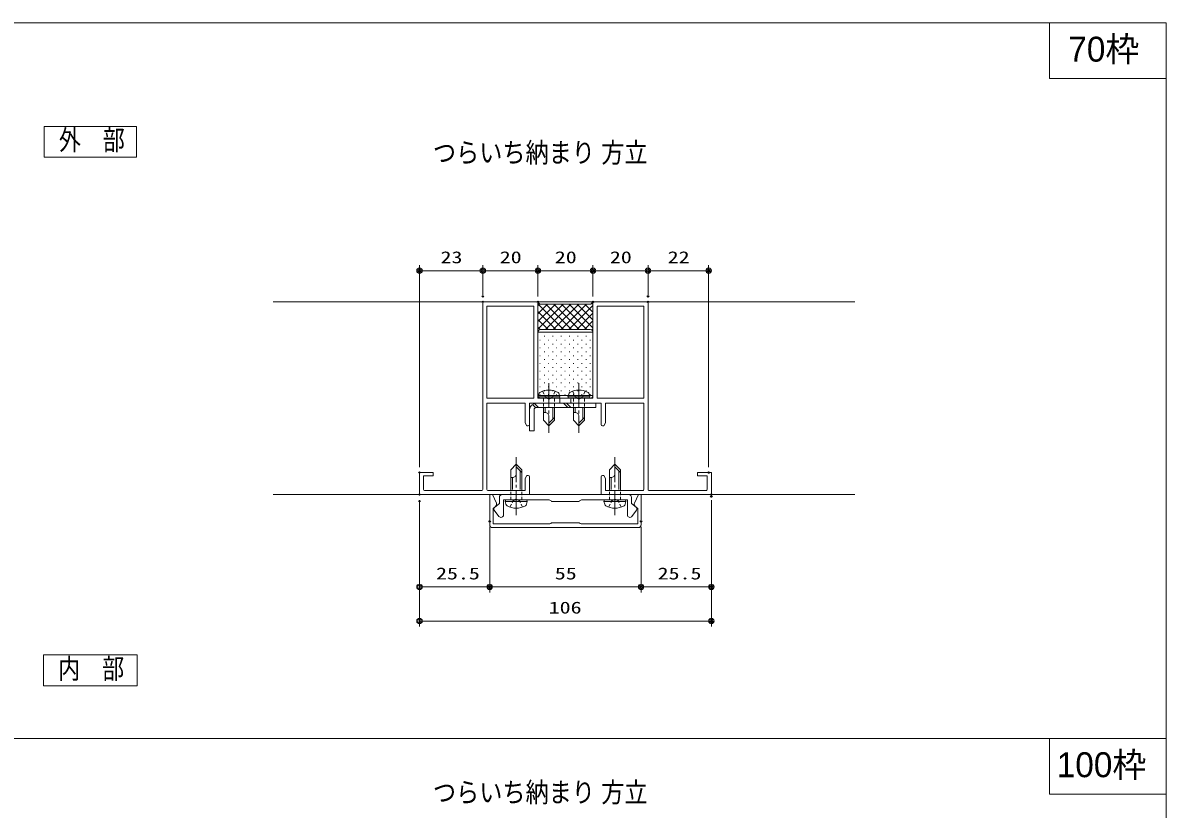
# Model space of a CAD drawing. Units: millimetres on the paper. Extents: x -395 to 395, y -281 to 281.
# Drawn here: x -20 to 395.3, y -4.7 to 281 of the extents above; entities that cross this region are included whole.
import ezdxf
from ezdxf.enums import TextEntityAlignment as Align

# ---------------------------------------------------------------- set-up
doc = ezdxf.new("R2010")
doc.units = ezdxf.units.MM
doc.header["$PDMODE"] = 32
doc.header["$PDSIZE"] = 0.5
doc.linetypes.add('CHAIN2', pattern=[12, 9, -1, 1, -1])
doc.linetypes.add('DASHED1', pattern=[1.8, 1.2, -0.6])
for name, color, linetype, lineweight in [('0-0_USERZ', 3, 'Continuous', 9), ('0-1_F-1', 7, 'Continuous', 9), ('0-2__0-0_', 7, 'Continuous', 9), ('0-7_0', 7, 'Continuous', 9), ('0-9_USER1', 4, 'Continuous', 9), ('0-A_PARTS3', 134, 'Continuous', 9), ('0-B_SYMBOLS2', 134, 'Continuous', 9), ('0-C_PARTS2', 134, 'Continuous', 9), ('0-D_補助線', 134, 'Continuous', 9), ('0-E_SUNPOU', 3, 'Continuous', 9)]:
    doc.layers.add(name, color=color, linetype=linetype, lineweight=lineweight)
doc.layers.add('0-5_NOTE', color=7, linetype='Continuous')
doc.layers.add('0-8_Defpoints', color=7, linetype='Continuous')
doc.styles.add('HG丸ｺﾞｼｯｸM-PRO', font='')
doc.styles.add('ＭＳ ゴシック', font='')
doc.styles.get('HG丸ｺﾞｼｯｸM-PRO').set_extended_font_data('HG丸ｺﾞｼｯｸM-PRO')
doc.styles.get('ＭＳ ゴシック').set_extended_font_data('MS Gothic')

# ---------------------------------------------------------------- blocks, each defined once
blk = doc.blocks.new('図枠')
at = {"layer": '0-1_F-1'}
blk.add_lwpolyline([(790.6, 0), (0, 0), (0, 562), (790.6, 562)], close=True, dxfattribs=at)
blk = doc.blocks.new('GAIBU_W')
at = {"layer": '0-9_USER1'}
blk.add_lwpolyline([(-16.8, -5.6), (16.8, -5.6), (16.8, 5.6), (-16.8, 5.6)], close=True, dxfattribs=at)
at = {"layer": '0-9_USER1', "style": 'ＭＳ ゴシック', "width": 0.8}
blk.add_text('外\u3000部', height=7.309, dxfattribs=at).set_placement((-11.4, -5.206), align=Align.BOTTOM_LEFT)
blk = doc.blocks.new('NAIBU_W')
at = {"layer": '0-9_USER1'}
blk.add_lwpolyline([(-17.028, -5.6), (17.028, -5.6), (17.028, 5.6), (-17.028, 5.6)], close=True, dxfattribs=at)
at = {"layer": '0-9_USER1', "style": 'ＭＳ ゴシック', "width": 0.8}
blk.add_text('内\u3000部', height=7.309, dxfattribs=at).set_placement((-11.628, -5.206), align=Align.BOTTOM_LEFT)
blk = doc.blocks.new('TWAKU_W')
at = {"layer": '0-0_USERZ', "color": 7}
blk.add_line((42.004, 33.2), (42.004, 26.2), dxfattribs=at)
at = {"layer": '0-7_0'}
for p, q in [((25, 1.8), (25, 70)), ((25, 70), (45.004, 70)), ((26.5, 35), (26.5, 68.5)), ((26.5, 68.5), (43.504, 68.5)), ((43.504, 68.5), (43.504, 35)), ((45.004, 70), (45.004, 35)), ((43.504, 35), (26.5, 35)), ((45.004, 35), (52.704, 35)), ((53.004, 34.7), (53.004, 33.5)), ((40.404, 33.2), (26.5, 33.2)), ((26.5, 33.2), (26.5, 1.8)), ((52.704, 33.2), (42.004, 33.2)), ((42.004, 33.2), (42.004, 25.5)), ((7, 8), (2, 8)), ((3.5, 6.8), (3.5, 1.8)), ((7, 6.8), (3.5, 6.8)), ((7, 6.8), (7, 8)), ((42.004, 6.5), (42.004, 0)), ((3.8, 1.5), (24.7, 1.5)), ((26.8, 1.5), (40.404, 1.5))]:
    blk.add_line(p, q, dxfattribs=at)
for points in [[(41.504, 25), (41.034, 25), (40.404, 26.091), (40.404, 33.2)], [(42.004, 0), (2, 0), (2, 8)], [(40.404, 1.5), (40.404, 5.909), (41.034, 7), (41.504, 7)]]:
    blk.add_lwpolyline(points, dxfattribs=at)
for centre, radius, start, end in [((52.704, 34.7), 0.3, 360, 90), ((52.704, 33.5), 0.3, 270, 0), ((41.504, 25.5), 0.5, 270, 0), ((41.504, 6.5), 0.5, 0, 90), ((3.8, 1.8), 0.3, 180, 270), ((24.7, 1.8), 0.3, 270, 0), ((26.8, 1.8), 0.3, 180, 270)]:
    blk.add_arc(centre, radius, start, end, dxfattribs=at)
blk = doc.blocks.new('DOT1')
at = {"layer": '0-7_0'}
blk.add_line((0, 0), (-1, 0), dxfattribs=at)
for radius in [0.5, 0.325]:
    blk.add_circle((0, 0), radius, dxfattribs=at)
blk = doc.blocks.new('U114')
at = {"layer": '0-B_SYMBOLS2'}
for p, q in [((-20, -11), (-20, 0)), ((-10.662, -10), (-20, -0.662)), ((-20, -1.46), (-19.27, -0.73)), ((-20, -4.288), (-16.462, -0.75)), ((-20, -7.117), (-13.633, -0.75)), ((-20, -9.945), (-10.805, -0.75)), ((-13.49, -10), (-20, -3.49)), ((-17.226, -10), (-7.976, -0.75)), ((-7.833, -10), (-17.083, -0.75)), ((-14.398, -10), (-5.148, -0.75)), ((-5.005, -10), (-14.255, -0.75)), ((-11.569, -10), (-2.319, -0.75)), ((-2.176, -10), (-11.426, -0.75)), ((-8.741, -10), (0, -1.259)), ((0, -9.348), (-8.598, -0.75)), ((-5.913, -10), (0, -4.087)), ((0, -6.519), (-5.769, -0.75)), ((0, -3.691), (-2.941, -0.75)), ((0, -0.863), (-0.431, -0.431)), ((-16.318, -10), (-20, -6.318)), ((-3.084, -10), (0, -6.916)), ((-19.134, -10.013), (-20, -9.147)), ((-20, -34), (-20, -11)), ((-19.325, -11.035), (-19.125, -11.035)), ((-1, -10), (-19, -10)), ((-19, -10), (-1, -10)), ((-17.71, -12.45), (-17.51, -12.45)), ((-16.295, -11.035), (-16.095, -11.035)), ((-14.68, -12.45), (-14.48, -12.45)), ((-13.265, -11.035), (-13.065, -11.035)), ((-11.65, -12.45), (-11.45, -12.45)), ((-10.235, -11.035), (-10.035, -11.035)), ((-8.62, -12.45), (-8.42, -12.45)), ((-7.205, -11.035), (-7.005, -11.035)), ((-5.59, -12.45), (-5.39, -12.45)), ((-4.175, -11.035), (-3.975, -11.035)), ((-2.56, -12.45), (-2.36, -12.45)), ((-1.145, -11.035), (-0.945, -11.035)), ((-0.433, -10.178), (0, -9.744)), ((0, -11), (0, -34)), ((-19.325, -13.865), (-19.125, -13.865)), ((-17.71, -15.28), (-17.51, -15.28)), ((-16.295, -13.865), (-16.095, -13.865)), ((-14.68, -15.28), (-14.48, -15.28)), ((-13.265, -13.865), (-13.065, -13.865)), ((-11.65, -15.28), (-11.45, -15.28)), ((-10.235, -13.865), (-10.035, -13.865)), ((-8.62, -15.28), (-8.42, -15.28)), ((-7.205, -13.865), (-7.005, -13.865)), ((-5.59, -15.28), (-5.39, -15.28)), ((-4.175, -13.865), (-3.975, -13.865)), ((-2.56, -15.28), (-2.36, -15.28)), ((-1.145, -13.865), (-0.945, -13.865)), ((-19.325, -16.695), (-19.125, -16.695)), ((-19.325, -19.525), (-19.125, -19.525)), ((-17.71, -18.11), (-17.51, -18.11)), ((-16.295, -16.695), (-16.095, -16.695)), ((-16.295, -19.525), (-16.095, -19.525)), ((-14.68, -18.11), (-14.48, -18.11)), ((-13.265, -16.695), (-13.065, -16.695)), ((-13.265, -19.525), (-13.065, -19.525)), ((-11.65, -18.11), (-11.45, -18.11)), ((-10.235, -16.695), (-10.035, -16.695)), ((-10.235, -19.525), (-10.035, -19.525)), ((-8.62, -18.11), (-8.42, -18.11)), ((-7.205, -16.695), (-7.005, -16.695)), ((-7.205, -19.525), (-7.005, -19.525)), ((-5.59, -18.11), (-5.39, -18.11)), ((-4.175, -16.695), (-3.975, -16.695)), ((-4.175, -19.525), (-3.975, -19.525)), ((-2.56, -18.11), (-2.36, -18.11)), ((-1.145, -16.695), (-0.945, -16.695)), ((-1.145, -19.525), (-0.945, -19.525)), ((-19.325, -22.355), (-19.125, -22.355)), ((-17.71, -20.94), (-17.51, -20.94)), ((-17.71, -23.77), (-17.51, -23.77)), ((-16.295, -22.355), (-16.095, -22.355)), ((-14.68, -20.94), (-14.48, -20.94)), ((-14.68, -23.77), (-14.48, -23.77)), ((-13.265, -22.355), (-13.065, -22.355)), ((-11.65, -20.94), (-11.45, -20.94)), ((-11.65, -23.77), (-11.45, -23.77)), ((-10.235, -22.355), (-10.035, -22.355)), ((-8.62, -20.94), (-8.42, -20.94)), ((-8.62, -23.77), (-8.42, -23.77)), ((-7.205, -22.355), (-7.005, -22.355)), ((-5.59, -20.94), (-5.39, -20.94)), ((-5.59, -23.77), (-5.39, -23.77)), ((-4.175, -22.355), (-3.975, -22.355)), ((-2.56, -20.94), (-2.36, -20.94)), ((-2.56, -23.77), (-2.36, -23.77)), ((-1.145, -22.355), (-0.945, -22.355)), ((-19.325, -25.185), (-19.125, -25.185)), ((-19.325, -28.015), (-19.125, -28.015)), ((-17.71, -26.6), (-17.51, -26.6)), ((-16.295, -25.185), (-16.095, -25.185)), ((-16.295, -28.015), (-16.095, -28.015)), ((-14.68, -26.6), (-14.48, -26.6)), ((-13.265, -25.185), (-13.065, -25.185)), ((-13.265, -28.015), (-13.065, -28.015)), ((-11.65, -26.6), (-11.45, -26.6)), ((-10.235, -25.185), (-10.035, -25.185)), ((-10.235, -28.015), (-10.035, -28.015)), ((-8.62, -26.6), (-8.42, -26.6)), ((-7.205, -25.185), (-7.005, -25.185)), ((-7.205, -28.015), (-7.005, -28.015)), ((-5.59, -26.6), (-5.39, -26.6)), ((-4.175, -25.185), (-3.975, -25.185)), ((-4.175, -28.015), (-3.975, -28.015)), ((-2.56, -26.6), (-2.36, -26.6)), ((-1.145, -25.185), (-0.945, -25.185)), ((-1.145, -28.015), (-0.945, -28.015)), ((-19.325, -30.845), (-19.125, -30.845)), ((-17.71, -29.43), (-17.51, -29.43)), ((-17.71, -32.26), (-17.51, -32.26)), ((-16.295, -30.845), (-16.095, -30.845)), ((-14.68, -29.43), (-14.48, -29.43)), ((-14.68, -32.26), (-14.48, -32.26)), ((-13.265, -30.845), (-13.065, -30.845)), ((-11.65, -29.43), (-11.45, -29.43)), ((-11.65, -32.26), (-11.45, -32.26)), ((-10.235, -30.845), (-10.035, -30.845)), ((-8.62, -29.43), (-8.42, -29.43)), ((-8.62, -32.26), (-8.42, -32.26)), ((-7.205, -30.845), (-7.005, -30.845)), ((-5.59, -29.43), (-5.39, -29.43)), ((-5.59, -32.26), (-5.39, -32.26)), ((-4.175, -30.845), (-3.975, -30.845)), ((-2.56, -29.43), (-2.36, -29.43)), ((-2.56, -32.26), (-2.36, -32.26)), ((-1.145, -30.845), (-0.945, -30.845)), ((-19.325, -33.675), (-19.125, -33.675)), ((-1, -35), (-19, -35)), ((-16.295, -33.675), (-16.095, -33.675)), ((-13.265, -33.675), (-13.065, -33.675)), ((-10.235, -33.675), (-10.035, -33.675)), ((-7.205, -33.675), (-7.005, -33.675)), ((-4.175, -33.675), (-3.975, -33.675)), ((-1.145, -33.675), (-0.945, -33.675))]:
    blk.add_line(p, q, dxfattribs=at)
blk.add_lwpolyline([(-20, 0), (-19.25, -0.75), (-0.75, -0.75), (0, 0), (0, -11)], dxfattribs=at)
for centre, start, end in [((-19, -11), 90, 180), ((-19, -11), 90, 180), ((-1, -11), 0, 90), ((-1, -11), 0, 90), ((-19, -34), 180, 270), ((-1, -34), 270, 0)]:
    blk.add_arc(centre, 1, start, end, dxfattribs=at)
at = {"layer": '0-C_PARTS2'}
for p, q in [((-20, -11), (-20, 0)), ((-20, -34), (-20, -11)), ((-1, -10), (-19, -10)), ((-19, -10), (-1, -10)), ((0, -11), (0, -34)), ((-1, -35), (-19, -35))]:
    blk.add_line(p, q, dxfattribs=at)
blk.add_lwpolyline([(-20, 0), (-19.25, -0.75), (-0.75, -0.75), (0, 0), (0, -11)], dxfattribs=at)
for centre, start, end in [((-19, -11), 90, 180), ((-19, -11), 90, 180), ((-1, -11), 0, 90), ((-1, -11), 0, 90), ((-19, -34), 180, 270), ((-1, -34), 270, 0)]:
    blk.add_arc(centre, 1, start, end, dxfattribs=at)
at = {"layer": '0-D_補助線'}
for p, q in [((-20, 0), (0, 0)), ((0, -11), (-20, -11)), ((-20, -34), (0, -34))]:
    blk.add_line(p, q, dxfattribs=at)
blk = doc.blocks.new('U115')
at = {"layer": '0-A_PARTS3', "linetype": 'CHAIN2'}
blk.add_line((-5.5, 0), (12.5, 0), dxfattribs=at)
at = {"layer": '0-A_PARTS3'}
for p, q in [((-0.5, 4), (-1.553, 3.719)), ((-0.5, 4), (-0.5, -4)), ((-0.5, 4), (0, 3.824)), ((0, 3.824), (0, -3.824)), ((3.5, 2), (8, 2)), ((3.5, 1.4), (7.6, 1.4)), ((7, 2), (9, 0)), ((8, 2), (10, 0)), ((8, -2), (10, 0)), ((-0.5, -4), (-1.553, -3.719)), ((-0.5, -4), (0, -3.824)), ((3.5, -1.4), (5.2, -1.4)), ((3.5, -2), (8, -2)), ((5.2, -1.4), (5.2, -2))]:
    blk.add_line(p, q, dxfattribs=at)
at = {"layer": '0-A_PARTS3', "linetype": 'DASHED1'}
for p, q in [((0, 2), (3.5, 2)), ((0, -2), (3.5, -2))]:
    blk.add_line(p, q, dxfattribs=at)
for points in [[(-2.579, 2.3), (-0.263, 1.145), (0.346, 0)], [(-2.579, -2.3), (-0.263, -1.145), (0.346, 0)]]:
    blk.add_lwpolyline(points, dxfattribs=at)
at = {"layer": '0-A_PARTS3'}
for centre, radius, start, end in [((3.5, 0), 6.5, 149.41289, 210.58711), ((-1.321, 2.85), 0.9, 104.93766, 149.41289), ((6.532, -1.333), 1.333, 90, 182.86598), ((-1.321, -2.85), 0.9, 210.58711, 255.06234)]:
    blk.add_arc(centre, radius, start, end, dxfattribs=at)
blk = doc.blocks.new('U40')
at = {"layer": '0-A_PARTS3', "linetype": 'CHAIN2'}
blk.add_line((-5.5, 0), (15.5, 0), dxfattribs=at)
at = {"layer": '0-A_PARTS3'}
for p, q in [((-0.5, 4), (-1.553, 3.719)), ((-0.5, 4), (-0.5, -4)), ((-0.5, 4), (0, 3.824)), ((0, 3.824), (0, -3.824)), ((3.75, 2), (11, 2)), ((3.75, 1.4), (10.6, 1.4)), ((10, 2), (12, 0)), ((11, 2), (13, 0)), ((11, -2), (13, 0)), ((-0.5, -4), (-1.553, -3.719)), ((-0.5, -4), (0, -3.824)), ((3.75, -1.4), (8.2, -1.4)), ((3.75, -2), (11, -2)), ((8.2, -1.4), (8.2, -2))]:
    blk.add_line(p, q, dxfattribs=at)
at = {"layer": '0-A_PARTS3', "linetype": 'DASHED1'}
for p, q in [((0, 2), (3.75, 2)), ((0, -2), (3.75, -2))]:
    blk.add_line(p, q, dxfattribs=at)
for points in [[(-2.579, 2.3), (-0.263, 1.145), (0.346, 0)], [(-2.579, -2.3), (-0.263, -1.145), (0.346, 0)]]:
    blk.add_lwpolyline(points, dxfattribs=at)
at = {"layer": '0-A_PARTS3'}
for centre, radius, start, end in [((3.5, 0), 6.5, 149.41289, 210.58711), ((-1.321, 2.85), 0.9, 104.93766, 149.41289), ((9.532, -1.333), 1.333, 90, 182.86598), ((-1.321, -2.85), 0.9, 210.58711, 255.06234)]:
    blk.add_arc(centre, radius, start, end, dxfattribs=at)

msp = doc.modelspace()

# ---------------------------------------------------------------- linework, layer by layer
at = {"layer": '0-0_USERZ'}
for p, q in [((124.091, 119.588), (124.091, 192.943)), ((147.094, 181.588), (147.094, 192.943)), ((147.094, 183.588), (147.094, 192.943)), ((167.098, 181.588), (167.098, 192.943)), ((167.098, 181.588), (167.098, 192.943)), ((187.098, 181.588), (187.098, 192.943)), ((187.098, 181.588), (187.098, 192.943)), ((207.102, 181.588), (207.102, 192.943)), ((207.102, 183.588), (207.102, 192.943)), ((229.105, 119.588), (229.105, 192.943)), ((145.094, 190.943), (126.091, 190.943)), ((149.094, 190.943), (165.098, 190.943)), ((169.098, 190.943), (185.098, 190.943)), ((205.102, 190.943), (189.098, 190.943)), ((209.102, 190.943), (227.105, 190.943)), ((70.916, 179.588), (147.094, 179.588)), ((282.279, 179.588), (207.102, 179.588)), ((166.324, 141.167), (165.137, 142.354)), ((167.365, 141.188), (165.86, 142.692)), ((177.971, 141.188), (176.371, 142.788)), ((179.032, 141.188), (177.432, 142.788)), ((188.098, 142.728), (188.038, 142.788)), ((70.916, 109.588), (124.094, 109.588)), ((282.279, 109.588), (229.102, 109.588)), ((124.094, 105.233), (124.094, 74.048)), ((230.102, 106.849), (230.102, 74.048)), ((149.598, 97.849), (149.598, 74.048)), ((149.598, 97.849), (149.598, 74.048)), ((204.598, 97.849), (204.598, 74.048)), ((204.598, 97.849), (204.598, 74.048)), ((126.094, 76.048), (147.598, 76.048)), ((151.598, 76.048), (202.598, 76.048)), ((206.598, 76.048), (228.102, 76.048))]:
    msp.add_line(p, q, dxfattribs=at)
at = {"layer": '0-0_USERZ', "color": 7}
msp.add_line((395.3, 21), (-395.3, 21), dxfattribs=at)
for points in [[(352.979, 260.766), (395.3, 260.766), (395.3, 281), (352.979, 281)], [(352.979, 0.766), (395.3, 0.766), (395.3, 21), (352.979, 21)]]:
    msp.add_lwpolyline(points, close=True, dxfattribs=at)
at = {"layer": '0-0_USERZ'}
for points in [[(166.498, 141.188), (188.098, 141.188), (188.098, 142.788), (166.498, 142.788)], [(164.098, 140.388), (164.098, 132.788), (165.698, 132.788), (165.698, 140.388)]]:
    msp.add_lwpolyline(points, dxfattribs=at)
at = {"layer": '0-0_USERZ', "color": 4}
for points in [[(166.498, 141.188), (188.098, 141.188), (188.098, 142.788), (166.498, 142.788)], [(164.098, 140.388), (164.098, 132.788), (165.698, 132.788), (165.698, 140.388)]]:
    msp.add_lwpolyline(points, dxfattribs=at)
at = {"layer": '0-0_USERZ'}
for radius in [2.4, 0.8]:
    msp.add_arc((166.498, 140.388), radius, 90, 180, dxfattribs=at)
at = {"layer": '0-0_USERZ', "color": 4}
for radius in [2.4, 0.8]:
    msp.add_arc((166.498, 140.388), radius, 90, 180, dxfattribs=at)
at = {"layer": '0-2__0-0_'}
for p, q in [((200.098, 109.588), (154.098, 109.588)), ((154.598, 107.638), (171.204, 107.638)), ((172.098, 107.088), (182.098, 107.088)), ((181.598, 107.088), (172.598, 107.088)), ((202.478, 105.323), (203.398, 104.588))]:
    msp.add_line(p, q, dxfattribs=at)
for points in [[(152.006, 106.526), (152.006, 106.526), (150.598, 109.588), (149.598, 109.588), (149.598, 98.588)], [(153.098, 108.588), (153.098, 106.388), (151.403, 105.062)], [(202.792, 105.062), (201.098, 106.388), (201.098, 108.588)], [(204.598, 98.588), (204.598, 109.588), (203.598, 109.588), (202.189, 106.525)], [(171.383, 98.988), (150.798, 98.988), (150.798, 104.588), (151.721, 105.326)], [(151.25, 103.966), (151.25, 103.966), (152.92, 101.67), (152.92, 101.67)], [(154.598, 107.638), (154.598, 102.215), (154.598, 107.638)], [(203.398, 104.588), (203.398, 98.988), (182.821, 98.988)], [(182.991, 107.638), (199.598, 107.638), (199.598, 102.215)], [(201.275, 101.67), (201.275, 101.67), (202.945, 103.966), (202.945, 103.966)], [(150.598, 97.588), (177.098, 97.588), (203.598, 97.588)], [(182.098, 99.288), (177.098, 99.288), (172.098, 99.288)]]:
    msp.add_lwpolyline(points, dxfattribs=at)
for centre, radius, start, end in [((154.098, 108.588), 1, 90, 180), ((200.098, 108.588), 1, 0, 90), ((151.894, 104.434), 0.797, 128.05044, 216.02536), ((151.098, 106.108), 1, 308.53928, 24.70575), ((171.204, 106.638), 1, 26.74368, 90), ((182.991, 106.638), 1, 90, 153.25632), ((203.098, 106.108), 1, 155.36507, 231.73394), ((202.301, 104.434), 0.797, 323.97463, 51.94956), ((153.67, 102.215), 0.928, 216.02737, 0), ((200.525, 102.215), 0.928, 180, 323.97262), ((150.598, 98.588), 1, 180, 270), ((171.383, 99.988), 1, 270, 315.573), ((182.812, 99.988), 1, 224.42476, 270.51246), ((203.598, 98.588), 1, 270, 0)]:
    msp.add_arc(centre, radius, start, end, dxfattribs=at)
at = {"layer": '0-8_Defpoints'}
for p in [(124.091, 190.943), (167.098, 190.943), (187.098, 190.943), (229.105, 190.943), (147.094, 181.588), (147.094, 179.588), (167.098, 179.588), (187.098, 179.588), (207.102, 181.588), (207.102, 179.588), (124.091, 117.588), (229.105, 117.588), (124.094, 109.588), (230.102, 109.588), (230.102, 108.849), (124.094, 107.233), (149.598, 99.849), (204.598, 99.849), (149.598, 76.048), (204.598, 76.048), (230.102, 76.048), (230.102, 63.65)]:
    msp.add_point(p, dxfattribs=at)
at = {"layer": '0-E_SUNPOU'}
for p, q in [((124.094, 107.588), (124.094, 61.65)), ((230.102, 107.588), (230.102, 61.65)), ((126.094, 63.65), (228.102, 63.65))]:
    msp.add_line(p, q, dxfattribs=at)

# ---------------------------------------------------------------- block references
at = {"layer": '0-0_USERZ'}
for name, p in [('図枠', (-395.3, -281)), ('TWAKU_W', (122.094, 109.588))]:
    msp.add_blockref(name, p, dxfattribs=at)
at = {"layer": '0-0_USERZ', "xscale": 2, "yscale": 2, "rotation": 180}
for p in [(124.091, 190.943), (147.094, 190.943), (167.098, 190.943), (187.098, 190.943), (207.102, 190.943), (124.094, 76.048), (149.598, 76.048), (204.598, 76.048)]:
    msp.add_blockref('DOT1', p, dxfattribs=at)
at = {"layer": '0-0_USERZ', "xscale": 2, "yscale": 2}
for p in [(147.094, 190.943), (167.098, 190.943), (187.098, 190.943), (207.102, 190.943), (229.105, 190.943), (149.598, 76.048), (204.598, 76.048), (230.102, 76.048)]:
    msp.add_blockref('DOT1', p, dxfattribs=at)
at = {"layer": '0-0_USERZ', "xscale": -1}
msp.add_blockref('TWAKU_W', (232.102, 109.588), dxfattribs=at)
at = {"layer": '0-7_0'}
msp.add_blockref('U114', (187.098, 179.588), dxfattribs=at)
at = {"layer": '0-9_USER1'}
for name, p in [('GAIBU_W', (4.517, 237.8)), ('NAIBU_W', (4.517, 45.731))]:
    msp.add_blockref(name, p, dxfattribs=at)
at = {"layer": '0-A_PARTS3', "rotation": 270}
for p in [(171.102, 144.588), (182.006, 144.588)]:
    msp.add_blockref('U115', p, dxfattribs=at)
at = {"layer": '0-A_PARTS3', "xscale": -1, "rotation": 270}
for p in [(159.231, 107.638), (195.079, 107.638)]:
    msp.add_blockref('U40', p, dxfattribs=at)
at = {"layer": '0-E_SUNPOU', "xscale": 2, "yscale": 2, "rotation": 180}
msp.add_blockref('DOT1', (124.094, 63.65), dxfattribs=at)
at = {"layer": '0-E_SUNPOU', "xscale": 2, "yscale": 2}
msp.add_blockref('DOT1', (230.102, 63.65), dxfattribs=at)

# ---------------------------------------------------------------- texts
at = {"layer": '0-0_USERZ', "color": 6, "style": 'HG丸ｺﾞｼｯｸM-PRO', "width": 0.85}
for p in [(128.98, 228.079), (128.98, -4.359)]:
    msp.add_text('つらいち納まり 方立', height=7.251, dxfattribs=at).set_placement(p, align=Align.BOTTOM_LEFT)
at = {"layer": '0-0_USERZ', "style": 'ＭＳ ゴシック', "width": 1.35}
for s, p in [('23', (131.735, 192.36)), ('20', (153.238, 192.36)), ('20', (173.24, 192.36)), ('20', (193.242, 192.36)), ('22', (214.246, 192.36)), ('25.5', (130.096, 77.465)), ('55', (173.24, 77.465)), ('25.5', (210.6, 77.465))]:
    msp.add_text(s, height=4.333, dxfattribs=at).set_placement(p, align=Align.BOTTOM_LEFT)
at = {"layer": '0-5_NOTE', "style": 'HG丸ｺﾞｼｯｸM-PRO'}
for s, p in [('70枠', (359.758, 264.187)), ('100枠', (355.562, 4.187))]:
    msp.add_text(s, height=9.062, dxfattribs=at).set_placement(p, align=Align.BOTTOM_LEFT)
at = {"layer": '0-E_SUNPOU', "style": 'ＭＳ ゴシック', "width": 1.35}
msp.add_text('106', height=4.333, dxfattribs=at).set_placement((171.023, 65.068), align=Align.BOTTOM_LEFT)

doc.saveas('drawing.dxf')
